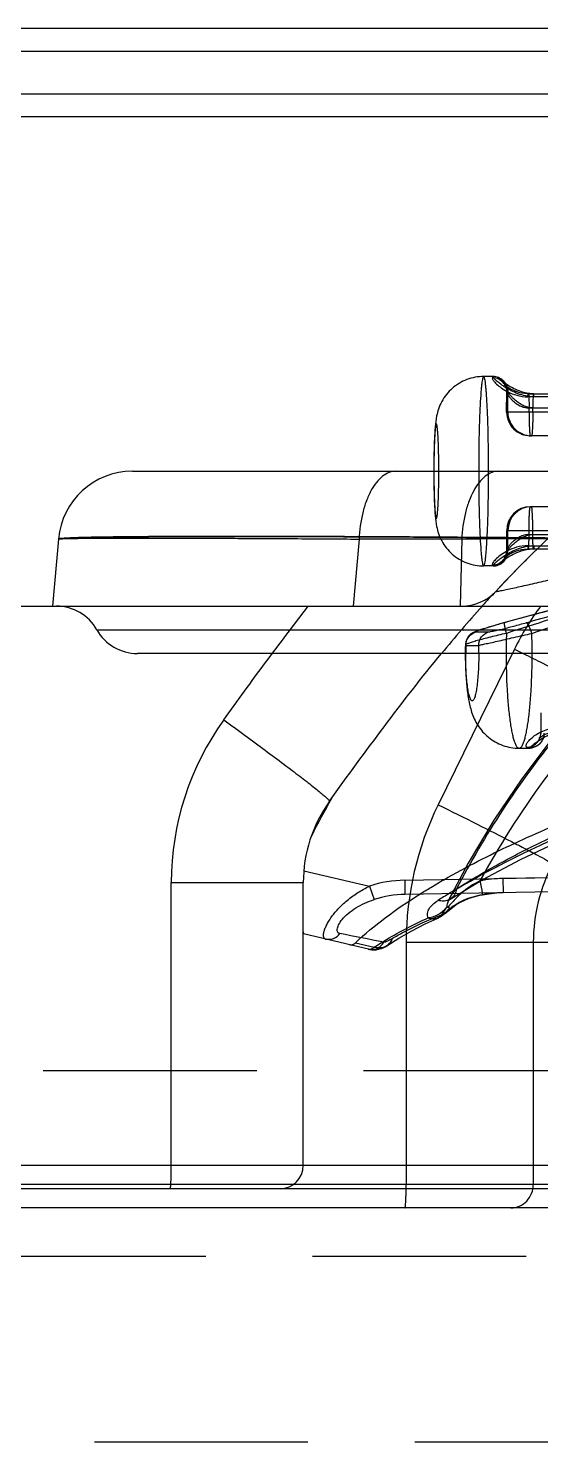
# Model space of a CAD drawing. Header units: millimetres. Extents: x 28656 to 29764, y -21384 to -20601.
# Drawn here: x 29164.76 to 29175.79, y -21167.29 to -21136.84 of the extents above; entities that cross this region are included whole.
import ezdxf

# ---------------------------------------------------------------- set-up
doc = ezdxf.new("R2010")
doc.units = ezdxf.units.MM
doc.header["$LTSCALE"] = 8
doc.linetypes.add('HIDDEN', pattern=[0.375, 0.25, -0.125])
doc.layers.add('Cav-cor', color=30, linetype='Continuous')
doc.layers.add('WT', color=4, linetype='Continuous')
doc.layers.add('dim', color=3, linetype='Continuous', lineweight=15)

# ---------------------------------------------------------------- blocks, each defined once
blk = doc.blocks.new('20160903.083224')
at = {"layer": 'Cav-cor', "color": 241}
for p, q in [((-80.907, 18.138), (-37.069, 18.138)), ((-36.569, 17.638), (-80.907, 17.638)), ((-80.907, 16.728), (-35.907, 16.728)), ((-35.407, 16.228), (-80.907, 16.228)), ((-49.418, 10.635), (-49.622, 10.635)), ((-49.418, 10.635), (-49.434, 10.613)), ((-49.403, 10.613), (-49.418, 10.635)), ((-49.131, 10.353), (-49.127, 10.316)), ((-49.116, 10.411), (-49.116, 10.411)), ((-49.116, 10.411), (-49.099, 10.31)), ((-49.127, 10.316), (-49.127, 10.303)), ((-49.126, 10.31), (-49.127, 10.302)), ((-49.127, 9.87), (-49.126, 10.31)), ((-49.099, 9.87), (-49.099, 10.31)), ((-29.193, 10.199), (-48.669, 10.199)), ((-48.66, 10.264), (-28.287, 10.265)), ((-27.708, 9.87), (-49.127, 9.87)), ((-48.644, 9.958), (-28.271, 9.959)), ((-48.644, 9.87), (-48.644, 9.958)), ((-48.563, 9.87), (-48.563, 9.958)), ((-28.218, 9.36), (-48.617, 9.36)), ((-57.186, 8.595), (-25.722, 8.595)), ((-28.218, 7.83), (-48.617, 7.83)), ((-49.127, 7.32), (-27.708, 7.32)), ((-49.126, 6.88), (-49.126, 7.32)), ((-49.099, 6.88), (-49.099, 7.32)), ((-48.644, 7.231), (-48.644, 7.32)), ((-48.563, 7.231), (-48.563, 7.32)), ((-58.78, 7.134), (-58.907, 5.688)), ((-52.305, 7.134), (-52.431, 5.688)), ((-50.093, 7.134), (-52.305, 7.134)), ((-50.093, 7.134), (-50.127, 5.688)), ((-48.644, 7.231), (-28.191, 7.231)), ((-49.17, 6.741), (-49.177, 6.733)), ((-49.127, 6.873), (-49.132, 6.834)), ((-49.127, 6.887), (-49.126, 6.88)), ((-49.127, 6.886), (-49.127, 6.873)), ((-49.116, 6.778), (-49.099, 6.88)), ((-49.116, 6.778), (-49.116, 6.778)), ((-49.104, 6.868), (-49.099, 6.88)), ((-48.669, 6.99), (-28.165, 6.99)), ((-48.66, 6.925), (-28.175, 6.925)), ((-49.418, 6.555), (-49.622, 6.555)), ((-49.434, 6.577), (-49.418, 6.555)), ((-49.418, 6.555), (-49.403, 6.577)), ((-60.432, 5.688), (18.619, 5.688)), ((-57.951, 5.178), (-47.865, 5.178)), ((-57.951, 5.178), (-47.865, 5.178)), ((-49.571, 5.218), (-49.63, 5.2)), ((-49.502, 5.239), (-49.571, 5.218)), ((-49.425, 5.261), (-49.502, 5.239)), ((-49.339, 5.286), (-49.425, 5.261)), ((-49.245, 5.312), (-49.339, 5.286)), ((-49.171, 5.332), (-49.17, 5.333)), ((-49.783, 5.137), (-49.506, 5.137)), ((-29.398, 4.668), (-57.08, 4.668)), ((-48.96, 4.762), (-50.602, 1.409)), ((-50.016, 4.851), (-50.006, 4.842)), ((-50.006, 4.842), (-49.729, 4.842)), ((-48.96, 4.762), (-48.768, 4.668)), ((-48.392, 3.393), (-48.392, 2.974)), ((-48.857, 2.628), (-48.655, 2.628)), ((-48.655, 2.628), (-48.697, 2.65)), ((-48.614, 2.65), (-48.655, 2.628)), ((-56.35, -6.362), (-56.35, -0.266)), ((-56.35, -0.266), (-53.507, -0.266)), ((-53.507, -6.362), (-53.507, -0.266)), ((-53.496, -0.01), (-52.078, -0.343)), ((-51.322, -0.214), (-43.819, -0.083)), ((-51.322, -0.214), (-51.317, -0.52)), ((-37.72, -0.283), (-51.317, -0.52)), ((-40.485, -0.028), (-49.208, -0.18)), ((-49.208, -0.18), (-49.203, -0.483)), ((-52.078, -0.343), (-51.982, -0.632)), ((-49.651, -0.496), (-49.645, -0.528)), ((-49.645, -0.528), (-49.645, -0.527)), ((-50.381, -0.659), (-50.364, -0.623)), ((-52.07, -1.706), (-53.5, -1.371)), ((-52.385, -1.564), (-51.977, -1.659)), ((-51.869, -1.697), (-51.862, -1.695)), ((-51.862, -1.695), (-51.868, -1.696)), ((-51.291, -1.549), (-51.291, -6.772)), ((-51.291, -1.549), (-46.489, -1.549)), ((-48.552, -1.549), (-48.552, -6.772)), ((-43.307, -6.362), (-80.907, -6.362)), ((-42.377, -6.772), (-80.907, -6.772)), ((-43.807, -6.862), (-80.907, -6.862)), ((-42.877, -7.272), (-80.907, -7.272))]:
    blk.add_line(p, q, dxfattribs=at)
for points in [[(-49.176, 10.456), (-49.177, 10.457), (-49.174, 10.453), (-49.167, 10.444)], [(-48.66, 10.264), (-48.686, 10.265), (-48.744, 10.269), (-48.803, 10.279), (-48.862, 10.293), (-48.919, 10.311), (-48.973, 10.332), (-49.021, 10.355), (-49.063, 10.377), (-49.096, 10.397), (-49.122, 10.414), (-49.143, 10.428), (-49.158, 10.44), (-49.169, 10.449), (-49.175, 10.455), (-49.176, 10.456)], [(-49.167, 10.497), (-49.167, 10.497), (-49.163, 10.493), (-49.155, 10.484), (-49.145, 10.47), (-49.134, 10.452), (-49.123, 10.429), (-49.116, 10.411)], [(-48.547, 10.264), (-48.569, 10.265), (-48.629, 10.269), (-48.692, 10.278), (-48.753, 10.292), (-48.808, 10.308), (-48.858, 10.326), (-48.903, 10.344), (-48.943, 10.362), (-48.98, 10.38), (-49.012, 10.397), (-49.042, 10.413), (-49.069, 10.429), (-49.092, 10.443), (-49.112, 10.457), (-49.129, 10.468), (-49.143, 10.478), (-49.154, 10.487), (-49.162, 10.493), (-49.167, 10.497), (-49.167, 10.497)], [(-49.167, 10.444), (-49.158, 10.429), (-49.148, 10.409), (-49.139, 10.384), (-49.131, 10.353)], [(-49.177, 6.733), (-49.174, 6.736), (-49.167, 6.742), (-49.156, 6.751), (-49.142, 6.762), (-49.123, 6.775), (-49.101, 6.79), (-49.074, 6.806), (-49.043, 6.824), (-49.006, 6.842), (-48.964, 6.861), (-48.916, 6.879), (-48.863, 6.896), (-48.804, 6.911), (-48.742, 6.92), (-48.682, 6.925), (-48.66, 6.925)], [(-49.132, 6.834), (-49.14, 6.801), (-49.151, 6.775), (-49.161, 6.755), (-49.17, 6.741)], [(-49.167, 6.692), (-49.167, 6.692), (-49.165, 6.694), (-49.158, 6.699), (-49.148, 6.707), (-49.135, 6.717), (-49.119, 6.728), (-49.099, 6.741), (-49.076, 6.756), (-49.05, 6.772), (-49.02, 6.788), (-48.987, 6.806), (-48.951, 6.824), (-48.91, 6.842), (-48.865, 6.861), (-48.815, 6.879), (-48.758, 6.896), (-48.696, 6.91), (-48.632, 6.92), (-48.571, 6.925), (-48.547, 6.925)], [(-49.116, 6.778), (-49.126, 6.754), (-49.138, 6.732), (-49.149, 6.714), (-49.159, 6.702), (-49.165, 6.694), (-49.167, 6.692)], [(-45.481, 6.327), (-45.995, 6.191), (-46.577, 6.036), (-47.19, 5.871), (-47.832, 5.697), (-48.504, 5.515), (-49.245, 5.312)], [(-49.63, 5.2), (-49.657, 5.191), (-49.682, 5.183), (-49.705, 5.176), (-49.726, 5.169), (-49.745, 5.162), (-49.763, 5.156), (-49.779, 5.15), (-49.794, 5.144), (-49.809, 5.138), (-49.824, 5.131), (-49.84, 5.123), (-49.857, 5.114), (-49.875, 5.103), (-49.895, 5.089), (-49.916, 5.071), (-49.938, 5.048), (-49.959, 5.022), (-49.978, 4.991), (-49.994, 4.957), (-50.006, 4.92), (-50.014, 4.879), (-50.016, 4.851)], [(-47.42, 3.69), (-48.143, 2.841), (-48.802, 1.972), (-49.404, 1.077), (-49.954, 0.153)], [(-50.341, -0.623), (-49.639, -0.202), (-48.831, 0.229), (-47.93, 0.658), (-46.936, 1.086), (-45.845, 1.512), (-44.657, 1.939), (-43.371, 2.369), (-42.016, 2.796)], [(-48.432, 2.84), (-48.432, 2.839), (-48.431, 2.84), (-48.425, 2.846), (-48.414, 2.856), (-48.398, 2.868), (-48.376, 2.884), (-48.349, 2.9), (-48.317, 2.918), (-48.278, 2.937), (-48.234, 2.955), (-48.185, 2.971), (-48.132, 2.984), (-48.076, 2.993), (-48.019, 2.998), (-47.995, 2.998)], [(-48.392, 2.973), (-48.393, 2.958), (-48.397, 2.921), (-48.405, 2.892), (-48.414, 2.869), (-48.423, 2.853), (-48.429, 2.843), (-48.432, 2.84)], [(-48.408, 2.732), (-48.409, 2.732), (-48.408, 2.732), (-48.405, 2.735), (-48.399, 2.739), (-48.39, 2.746)], [(-48.396, 2.745), (-48.399, 2.742), (-48.405, 2.735), (-48.408, 2.732)], [(-49.954, 0.153), (-50.37, -0.633), (-50.379, -0.648), (-50.384, -0.655), (-50.385, -0.656)], [(-50.372, -0.865), (-50.321, -0.822), (-50.221, -0.749), (-50.12, -0.689), (-50.016, -0.639), (-49.912, -0.598), (-49.808, -0.565), (-49.706, -0.54), (-49.645, -0.528)], [(-49.645, -0.528), (-49.51, -0.506), (-49.34, -0.489), (-49.203, -0.483)], [(-50.556, -1.002), (-50.527, -0.983), (-50.477, -0.948), (-50.43, -0.913), (-50.386, -0.878), (-50.372, -0.865)], [(-50.385, -0.656), (-50.385, -0.655), (-50.378, -0.65), (-50.364, -0.639), (-50.34, -0.623)], [(-51.707, -1.626), (-51.452, -1.464), (-51.171, -1.304), (-50.885, -1.158), (-50.622, -1.037)], [(-52.07, -1.706), (-52.033, -1.713), (-51.999, -1.715), (-51.967, -1.715), (-51.939, -1.712), (-51.915, -1.708), (-51.895, -1.704), (-51.88, -1.7), (-51.869, -1.697)]]:
    blk.add_lwpolyline(points, dxfattribs=at)
for centre, radius, start, end in [((-49.434, 10.303), 0.309, 36.1516, 90.0074), ((-49.432, 10.305), 0.307, 30.589, 36.0873), ((-49.429, 10.307), 0.303, 23.0562, 30.5943), ((-49.427, 10.308), 0.301, 19.0407, 23.0324), ((-48.581, 11.33), 1.147, 241.4051, 242.7635), ((-49.419, 10.308), 0.293, 0.4461, 1.3474), ((-48.617, 9.87), 0.51, 180.0001, 269.9999), ((-48.59, 9.869), 0.51, 179.958, 269.958), ((-48.623, 9.866), 0.502, 202.0995, 202.6943), ((-48.619, 9.866), 0.506, 224.4542, 225.521), ((-48.62, 9.861), 0.501, 247.1589, 248.0332), ((-57.186, 6.995), 1.6, 90, 175), ((-48.616, 7.32), 0.51, 90.0452, 180.0387), ((-48.59, 7.32), 0.51, 90.0452, 180.0387), ((-32.52, -9.468), 22.868, 130.845, 134.0719), ((-46.856, -1099.434), 1106.573, 89.832363, 90.167637), ((-46.856, -1023.073), 1030.212, 89.819937, 90.180063), ((-58.368, -1170.474), 1177.675, 89.389984, 89.550432), ((-49.434, 6.886), 0.309, 269.993, 323.8546), ((-30.836, -11.205), 25.287, 134.0754, 137.1045), ((-49.432, 6.884), 0.307, 323.919, 329.2721), ((-49.429, 6.882), 0.303, 329.2664, 336.9396), ((-49.427, 6.882), 0.301, 336.964, 340.9604), ((-48.579, 5.855), 1.152, 117.6812, 118.5512), ((-49.419, 6.882), 0.293, 358.6304, 359.5537), ((-49.136, 6.886), 0.0361, 328.2647, 330.8568), ((-50.094, 6.688), 1, 269.9999, 317.0761), ((-29.353, -12.6), 27.324, 137.0791, 137.9748), ((-58.823, 4.688), 1, 29.3406, 90), ((-27.271, -14.456), 30.112, 138.0036, 140.5643), ((103.693, -552.979), 578.86, 105.178327, 105.312099), ((-43.618, 2.141), 5.95, 143.4117, 153.8667), ((-198.112, 542.215), 557.284, 285.5512, 285.68691), ((-168.951, 372.323), 386.444, 288.14823, 288.42487), ((-57.08, 5.668), 1, 209.3406, 270), ((-34.697, 4.671), 14.441, 178.2871, 180.0127), ((-63.183, 4.668), 14.606, 359.9971, 1.7031), ((-41.676, 4.668), 8.342, 178.7458, 180.0033), ((-42.719, 4.669), 7.289, 178.6352, 180.0064), ((-57.016, 4.669), 7.289, 359.9936, 1.3648), ((-50.35, -0.266), 6, 144.2693, 180), ((-33.566, -9.378), 22.205, 150.5319, 152.9009), ((-50.507, -0.266), 3, 144.2692, 180), ((-44.572, -1.555), 6.719, 153.8246, 179.9529), ((-51.276, -2.777), 2.563, 91.0291, 108.2277), ((-48.859, -1.934), 1.901, 116.2734, 130.9508), ((-49.157, -3.161), 2.982, 90.9863, 100.503), ((71.879, 22.358), 123.66, 190.5247, 190.65039), ((-51.276, -2.801), 2.281, 91.0195, 108.0282), ((-41.387, -15.227), 17.245, 121.3755, 122.2929), ((-41.263, -15.43), 17.483, 121.0173, 121.3779), ((-49.156, -3.241), 2.757, 90.9807, 100.2143), ((-50.485, -0.393), 0.272, 291.0312, 295.8697), ((-50.484, -0.396), 0.268, 295.8785, 297.5083), ((-50.482, -0.398), 0.266, 297.5055, 302.2847), ((-50.827, -0.569), 0.511, 293.6526, 302.0736), ((-144.642, -465.366), 473.02, 78.6777, 78.79432), ((-51.995, -1.225), 0.486, 256.8038, 258.5622), ((-52.081, -1.591), 0.11, 256.8244, 264.726), ((-51.993, -1.211), 0.499, 258.5646, 261.0159), ((-51.991, -1.198), 0.514, 283.8978, 303.6273), ((-51.873, -1.34), 0.334, 272.3499, 273.696), ((-54.007, -6.362), 0.5, 270, 0)]:
    blk.add_arc(centre, radius, start, end, dxfattribs=at)
for points, knots in [([(-49.622, 10.635), (-49.744, 10.635), (-49.991, 10.59), (-50.311, 10.398), (-50.503, 10.156), (-50.596, 9.943), (-50.645, 9.759), (-50.67, 9.54), (-50.685, 9.264), (-50.694, 8.945), (-50.695, 8.716), (-50.695, 8.595)], [0, 0, 0, 0, 0.139966, 0.279795, 0.41854, 0.485581, 0.544351, 0.635511, 0.737112, 0.861551, 1, 1, 1, 1]), ([(-49.622, 10.635), (-49.627, 10.635), (-49.637, 10.619), (-49.645, 10.59), (-49.655, 10.54), (-49.664, 10.474), (-49.673, 10.388), (-49.686, 10.241), (-49.699, 10.019), (-49.712, 9.713), (-49.722, 9.365), (-49.728, 8.987), (-49.729, 8.727), (-49.729, 8.595)], [0, 0, 0, 0, 0.007001, 0.022203, 0.046454, 0.079704, 0.121731, 0.172134, 0.296173, 0.447145, 0.619252, 0.80595, 1, 1, 1, 1]), ([(-49.515, 8.595), (-49.515, 8.727), (-49.517, 8.988), (-49.523, 9.365), (-49.532, 9.714), (-49.545, 10.019), (-49.558, 10.241), (-49.571, 10.388), (-49.58, 10.474), (-49.589, 10.541), (-49.6, 10.59), (-49.607, 10.619), (-49.617, 10.635), (-49.622, 10.635)], [0, 0, 0, 0, 0.194109, 0.380873, 0.552953, 0.703901, 0.827912, 0.878301, 0.920316, 0.953564, 0.977802, 0.993005, 1, 1, 1, 1]), ([(-49.434, 10.613), (-49.436, 10.606), (-49.435, 10.589), (-49.422, 10.562), (-49.399, 10.53), (-49.349, 10.476), (-49.261, 10.402), (-49.178, 10.349), (-49.13, 10.323)], [0, 0, 0, 0, 0.047194, 0.114157, 0.205158, 0.320444, 0.619233, 1, 1, 1, 1]), ([(-49.116, 10.411), (-49.124, 10.434), (-49.148, 10.486), (-49.207, 10.56), (-49.302, 10.62), (-49.379, 10.635), (-49.418, 10.635)], [0, 0, 0, 0, 0.177559, 0.424336, 0.707337, 1, 1, 1, 1]), ([(-48.538, 10.199), (-48.598, 10.199), (-48.717, 10.212), (-48.882, 10.26), (-49.026, 10.325), (-49.148, 10.395), (-49.247, 10.462), (-49.322, 10.522), (-49.37, 10.566), (-49.393, 10.595), (-49.401, 10.607), (-49.403, 10.613)], [0, 0, 0, 0, 0.184537, 0.360461, 0.521484, 0.664508, 0.786801, 0.885403, 0.957128, 0.982183, 1, 1, 1, 1]), ([(-49.403, 10.613), (-49.341, 10.613), (-49.216, 10.574), (-49.137, 10.469), (-49.116, 10.411)], [0, 0, 0, 0, 0.501722, 1, 1, 1, 1]), ([(-49.127, 10.303), (-49.127, 10.29), (-49.115, 10.261), (-49.087, 10.216), (-49.045, 10.164), (-48.99, 10.108), (-48.922, 10.054), (-48.841, 10.004), (-48.747, 9.968), (-48.679, 9.958), (-48.644, 9.958)], [0, 0, 0, 0, 0.059251, 0.145821, 0.254743, 0.380795, 0.52033, 0.67118, 0.831906, 1, 1, 1, 1]), ([(-49.099, 10.31), (-49.102, 10.317), (-49.113, 10.34), (-49.124, 10.317), (-49.126, 10.31)], [0, 0, 0, 0, 0.5, 1, 1, 1, 1]), ([(-49.106, 10.31), (-49.043, 10.277), (-48.901, 10.22), (-48.749, 10.199), (-48.669, 10.199)], [0, 0, 0, 0, 0.471098, 1, 1, 1, 1]), ([(-48.563, 9.958), (-48.6, 9.958), (-48.673, 9.969), (-48.772, 10.007), (-48.859, 10.059), (-48.933, 10.116), (-48.996, 10.173), (-49.046, 10.226), (-49.08, 10.27), (-49.097, 10.298), (-49.099, 10.31)], [0, 0, 0, 0, 0.16497, 0.325204, 0.477114, 0.618586, 0.746783, 0.857502, 0.944252, 1, 1, 1, 1]), ([(-48.669, 10.199), (-48.669, 10.208), (-48.668, 10.224), (-48.665, 10.246), (-48.663, 10.256), (-48.661, 10.264), (-48.66, 10.264)], [0, 0, 0, 0, 0.419204, 0.731036, 0.925061, 1, 1, 1, 1]), ([(-48.66, 10.264), (-48.659, 10.264), (-48.657, 10.262), (-48.656, 10.258), (-48.655, 10.25), (-48.653, 10.235), (-48.65, 10.21), (-48.648, 10.172), (-48.646, 10.126), (-48.644, 10.054), (-48.644, 9.997), (-48.644, 9.958)], [0, 0, 0, 0, 0.006994, 0.022167, 0.04646, 0.079793, 0.172134, 0.296001, 0.446892, 0.619262, 1, 1, 1, 1]), ([(-48.547, 10.264), (-48.548, 10.264), (-48.55, 10.262), (-48.551, 10.258), (-48.552, 10.25), (-48.554, 10.235), (-48.557, 10.21), (-48.559, 10.172), (-48.561, 10.126), (-48.563, 10.054), (-48.563, 9.997), (-48.563, 9.958)], [0, 0, 0, 0, 0.006994, 0.022167, 0.04646, 0.079792, 0.172134, 0.296001, 0.446892, 0.619262, 1, 1, 1, 1]), ([(-48.538, 10.199), (-48.538, 10.208), (-48.539, 10.224), (-48.542, 10.246), (-48.544, 10.256), (-48.546, 10.264), (-48.547, 10.264)], [0, 0, 0, 0, 0.419154, 0.730968, 0.925013, 1, 1, 1, 1]), ([(-38.661, 9.82), (-39.849, 9.272), (-41.589, 8.35), (-43.769, 6.899), (-45.321, 5.693), (-46.769, 4.363), (-48.085, 2.902), (-49.243, 1.313), (-49.904, 0.18), (-50.205, -0.401)], [0, 0, 0, 0, 0.24993, 0.374945, 0.499961, 0.624979, 0.749979, 0.874996, 1, 1, 1, 1]), ([(-48.644, 9.87), (-48.644, 9.837), (-48.643, 9.772), (-48.642, 9.677), (-48.639, 9.59), (-48.636, 9.514), (-48.632, 9.451), (-48.628, 9.408), (-48.625, 9.383), (-48.622, 9.371), (-48.621, 9.364), (-48.618, 9.36), (-48.617, 9.36)], [0, 0, 0, 0, 0.193985, 0.380907, 0.552995, 0.703891, 0.827931, 0.920321, 0.953579, 0.977799, 0.992995, 1, 1, 1, 1]), ([(-48.563, 9.87), (-48.563, 9.837), (-48.564, 9.772), (-48.565, 9.677), (-48.568, 9.59), (-48.571, 9.514), (-48.575, 9.451), (-48.579, 9.408), (-48.582, 9.383), (-48.585, 9.371), (-48.586, 9.364), (-48.589, 9.36), (-48.59, 9.36)], [0, 0, 0, 0, 0.193985, 0.380907, 0.552995, 0.703891, 0.827931, 0.920321, 0.953579, 0.977799, 0.992995, 1, 1, 1, 1]), ([(-50.587, 8.595), (-50.587, 8.661), (-50.588, 8.791), (-50.591, 8.98), (-50.596, 9.154), (-50.601, 9.287), (-50.607, 9.381), (-50.611, 9.44), (-50.615, 9.491), (-50.62, 9.534), (-50.624, 9.568), (-50.629, 9.59), (-50.633, 9.603), (-50.635, 9.61), (-50.641, 9.617), (-50.646, 9.61), (-50.649, 9.603), (-50.653, 9.59), (-50.657, 9.568), (-50.662, 9.534), (-50.666, 9.491), (-50.671, 9.44), (-50.675, 9.381), (-50.68, 9.287), (-50.686, 9.154), (-50.69, 8.98), (-50.693, 8.791), (-50.694, 8.661), (-50.694, 8.595)], [0, 0, 0, 0, 0.097057, 0.190441, 0.276482, 0.351956, 0.3848, 0.413961, 0.439154, 0.46016, 0.476782, 0.488898, 0.493259, 0.496507, 0.500002, 0.503504, 0.506752, 0.511117, 0.523243, 0.539869, 0.560883, 0.586084, 0.61525, 0.648104, 0.723587, 0.809637, 0.902981, 1, 1, 1, 1]), ([(-51.508, 8.595), (-51.558, 8.595), (-51.663, 8.574), (-51.809, 8.487), (-51.941, 8.35), (-52.058, 8.169), (-52.156, 7.949), (-52.26, 7.605), (-52.296, 7.325), (-52.305, 7.134)], [0, 0, 0, 0, 0.083595, 0.174994, 0.279396, 0.398893, 0.533183, 0.680327, 1, 1, 1, 1]), ([(-50.695, 8.595), (-50.695, 8.474), (-50.694, 8.244), (-50.685, 7.926), (-50.67, 7.649), (-50.645, 7.43), (-50.596, 7.246), (-50.503, 7.033), (-50.311, 6.792), (-49.991, 6.6), (-49.744, 6.555), (-49.622, 6.555)], [0, 0, 0, 0, 0.138466, 0.262917, 0.364521, 0.455694, 0.514471, 0.581511, 0.72024, 0.860034, 1, 1, 1, 1]), ([(-50.694, 8.595), (-50.694, 8.528), (-50.693, 8.398), (-50.69, 8.209), (-50.686, 8.035), (-50.68, 7.903), (-50.675, 7.809), (-50.671, 7.749), (-50.666, 7.698), (-50.662, 7.655), (-50.657, 7.622), (-50.653, 7.6), (-50.649, 7.586), (-50.646, 7.58), (-50.641, 7.572), (-50.635, 7.58), (-50.633, 7.586), (-50.629, 7.6), (-50.624, 7.622), (-50.62, 7.655), (-50.615, 7.698), (-50.611, 7.749), (-50.607, 7.809), (-50.601, 7.903), (-50.596, 8.035), (-50.591, 8.209), (-50.588, 8.398), (-50.587, 8.528), (-50.587, 8.595)], [0, 0, 0, 0, 0.09705, 0.190426, 0.276467, 0.35194, 0.384785, 0.413946, 0.43914, 0.460148, 0.476771, 0.488891, 0.493255, 0.496502, 0.5, 0.503498, 0.506746, 0.511109, 0.523229, 0.539852, 0.56086, 0.586054, 0.615215, 0.64806, 0.723533, 0.809574, 0.90295, 1, 1, 1, 1]), ([(-49.296, 8.595), (-49.346, 8.595), (-49.452, 8.574), (-49.597, 8.487), (-49.73, 8.35), (-49.846, 8.169), (-49.944, 7.949), (-50.048, 7.605), (-50.085, 7.325), (-50.093, 7.134)], [0, 0, 0, 0, 0.083595, 0.174994, 0.279396, 0.398893, 0.533183, 0.680327, 1, 1, 1, 1]), ([(-49.729, 8.595), (-49.729, 8.462), (-49.728, 8.202), (-49.722, 7.824), (-49.712, 7.476), (-49.699, 7.171), (-49.686, 6.949), (-49.673, 6.801), (-49.664, 6.716), (-49.655, 6.649), (-49.645, 6.599), (-49.637, 6.571), (-49.627, 6.555), (-49.622, 6.555)], [0, 0, 0, 0, 0.194109, 0.380867, 0.552951, 0.7039, 0.827911, 0.878301, 0.920317, 0.953563, 0.977804, 0.993004, 1, 1, 1, 1]), ([(-49.622, 6.555), (-49.617, 6.555), (-49.607, 6.571), (-49.6, 6.599), (-49.589, 6.649), (-49.58, 6.716), (-49.571, 6.801), (-49.558, 6.949), (-49.545, 7.171), (-49.532, 7.476), (-49.523, 7.824), (-49.517, 8.202), (-49.515, 8.462), (-49.515, 8.595)], [0, 0, 0, 0, 0.006996, 0.022196, 0.046437, 0.079683, 0.121699, 0.172089, 0.2961, 0.447049, 0.619134, 0.805891, 1, 1, 1, 1]), ([(-48.644, 7.32), (-48.644, 7.353), (-48.643, 7.418), (-48.642, 7.512), (-48.639, 7.599), (-48.636, 7.676), (-48.632, 7.738), (-48.628, 7.781), (-48.625, 7.806), (-48.622, 7.819), (-48.621, 7.826), (-48.618, 7.83), (-48.617, 7.83)], [0, 0, 0, 0, 0.193747, 0.380858, 0.553044, 0.703917, 0.827849, 0.920332, 0.953554, 0.977772, 0.99299, 1, 1, 1, 1]), ([(-48.563, 7.32), (-48.563, 7.353), (-48.564, 7.418), (-48.565, 7.512), (-48.568, 7.599), (-48.571, 7.676), (-48.575, 7.738), (-48.579, 7.781), (-48.582, 7.806), (-48.585, 7.819), (-48.586, 7.826), (-48.589, 7.83), (-48.59, 7.83)], [0, 0, 0, 0, 0.193747, 0.380858, 0.553044, 0.703917, 0.827849, 0.920332, 0.953554, 0.977772, 0.99299, 1, 1, 1, 1]), ([(-45.83, 7.134), (-46.672, 7.143), (-47.925, 7.155), (-49.577, 7.168), (-50.77, 7.176), (-51.915, 7.183), (-53.002, 7.188), (-54.02, 7.19), (-54.958, 7.191), (-55.809, 7.191), (-56.564, 7.188), (-57.129, 7.184), (-57.527, 7.18), (-57.784, 7.177), (-58.013, 7.173), (-58.212, 7.169), (-58.381, 7.164), (-58.52, 7.159), (-58.617, 7.154), (-58.679, 7.15), (-58.714, 7.147), (-58.742, 7.144), (-58.762, 7.141), (-58.773, 7.139), (-58.78, 7.136), (-58.78, 7.134)], [0, 0, 0, 0, 0.195047, 0.290227, 0.38262, 0.471334, 0.555511, 0.634334, 0.707039, 0.772922, 0.831349, 0.881758, 0.903804, 0.923672, 0.941316, 0.956697, 0.969777, 0.98053, 0.988932, 0.992246, 0.994968, 0.997097, 0.998634, 0.999588, 1, 1, 1, 1]), ([(-58.78, 7.134), (-58.78, 7.136), (-58.775, 7.138), (-58.767, 7.14), (-58.753, 7.143), (-58.724, 7.147), (-58.674, 7.151), (-58.598, 7.155), (-58.5, 7.16), (-58.382, 7.164), (-58.242, 7.168), (-58.081, 7.171), (-57.899, 7.175), (-57.617, 7.179), (-57.216, 7.183), (-56.677, 7.187), (-56.065, 7.19), (-55.384, 7.191), (-54.638, 7.191), (-53.833, 7.19), (-52.657, 7.186), (-51.082, 7.179), (-49.795, 7.17), (-49.127, 7.165)], [0, 0, 0, 0, 0.000421, 0.001333, 0.002788, 0.004795, 0.010475, 0.018378, 0.028495, 0.040815, 0.055317, 0.07198, 0.090778, 0.111679, 0.159656, 0.215595, 0.279126, 0.349823, 0.427211, 0.510766, 0.599922, 0.792589, 1, 1, 1, 1]), ([(-58.78, 7.134), (-58.78, 7.135), (-58.777, 7.136), (-58.772, 7.137), (-58.763, 7.138), (-58.751, 7.139), (-58.735, 7.14), (-58.707, 7.142), (-58.664, 7.144), (-58.602, 7.146), (-58.526, 7.147), (-58.436, 7.149), (-58.334, 7.15), (-58.217, 7.151), (-58.036, 7.153), (-57.776, 7.154), (-57.427, 7.155), (-57.028, 7.156), (-56.581, 7.155), (-56.088, 7.154), (-55.552, 7.153), (-54.755, 7.149), (-53.668, 7.143), (-52.774, 7.138), (-52.305, 7.134)], [0, 0, 0, 0, 0.000347, 0.001188, 0.002553, 0.004446, 0.006871, 0.009827, 0.017329, 0.026948, 0.038676, 0.0525, 0.068406, 0.086378, 0.106398, 0.152493, 0.206497, 0.26818, 0.337277, 0.413494, 0.496502, 0.585946, 0.782573, 1, 1, 1, 1]), ([(-48.644, 7.231), (-48.679, 7.231), (-48.748, 7.222), (-48.842, 7.185), (-48.922, 7.136), (-48.99, 7.081), (-49.045, 7.025), (-49.087, 6.973), (-49.115, 6.928), (-49.127, 6.899), (-49.127, 6.887)], [0, 0, 0, 0, 0.168195, 0.32899, 0.479896, 0.619473, 0.745544, 0.854399, 0.940869, 1, 1, 1, 1]), ([(-49.099, 6.88), (-49.097, 6.892), (-49.08, 6.919), (-49.046, 6.964), (-48.996, 7.016), (-48.933, 7.073), (-48.859, 7.13), (-48.772, 7.182), (-48.673, 7.221), (-48.6, 7.231), (-48.563, 7.231)], [0, 0, 0, 0, 0.055747, 0.142494, 0.253204, 0.381397, 0.522866, 0.674782, 0.835022, 1, 1, 1, 1]), ([(-48.66, 6.925), (-48.659, 6.925), (-48.657, 6.927), (-48.655, 6.935), (-48.653, 6.952), (-48.65, 6.98), (-48.648, 7.017), (-48.646, 7.063), (-48.644, 7.135), (-48.644, 7.192), (-48.644, 7.231)], [0, 0, 0, 0, 0.006996, 0.022169, 0.079771, 0.172114, 0.295984, 0.446879, 0.619253, 1, 1, 1, 1]), ([(-48.547, 6.925), (-48.548, 6.925), (-48.55, 6.927), (-48.552, 6.935), (-48.554, 6.952), (-48.557, 6.98), (-48.559, 7.017), (-48.561, 7.063), (-48.563, 7.135), (-48.563, 7.192), (-48.563, 7.231)], [0, 0, 0, 0, 0.006995, 0.022168, 0.079769, 0.172113, 0.295983, 0.446878, 0.619252, 1, 1, 1, 1]), ([(-49.129, 6.867), (-49.178, 6.841), (-49.261, 6.788), (-49.349, 6.713), (-49.399, 6.66), (-49.422, 6.628), (-49.435, 6.601), (-49.436, 6.583), (-49.434, 6.577)], [0, 0, 0, 0, 0.380847, 0.679653, 0.79491, 0.885916, 0.952882, 1, 1, 1, 1]), ([(-49.418, 6.555), (-49.379, 6.555), (-49.302, 6.569), (-49.207, 6.629), (-49.148, 6.704), (-49.124, 6.756), (-49.116, 6.778)], [0, 0, 0, 0, 0.292661, 0.575675, 0.82246, 1, 1, 1, 1]), ([(-49.403, 6.577), (-49.401, 6.582), (-49.393, 6.595), (-49.37, 6.624), (-49.322, 6.668), (-49.247, 6.727), (-49.148, 6.795), (-49.026, 6.865), (-48.882, 6.929), (-48.717, 6.978), (-48.598, 6.99), (-48.538, 6.99)], [0, 0, 0, 0, 0.017817, 0.042872, 0.114594, 0.213188, 0.335476, 0.478498, 0.639523, 0.815455, 1, 1, 1, 1]), ([(-49.403, 6.577), (-49.341, 6.577), (-49.216, 6.615), (-49.137, 6.72), (-49.116, 6.778)], [0, 0, 0, 0, 0.501722, 1, 1, 1, 1]), ([(-49.126, 6.88), (-49.125, 6.876), (-49.122, 6.869), (-49.117, 6.861), (-49.109, 6.86), (-49.107, 6.865), (-49.105, 6.867)], [0, 0, 0, 0, 0.383416, 0.622187, 0.77776, 1, 1, 1, 1]), ([(-48.669, 6.99), (-48.751, 6.99), (-48.906, 6.968), (-49.05, 6.909), (-49.114, 6.875)], [0, 0, 0, 0, 0.529908, 1, 1, 1, 1]), ([(-48.669, 6.99), (-48.669, 6.981), (-48.668, 6.965), (-48.665, 6.944), (-48.663, 6.933), (-48.661, 6.925), (-48.66, 6.925)], [0, 0, 0, 0, 0.419133, 0.730939, 0.924991, 1, 1, 1, 1]), ([(-48.538, 6.99), (-48.538, 6.981), (-48.539, 6.965), (-48.542, 6.944), (-48.544, 6.933), (-48.546, 6.925), (-48.547, 6.925)], [0, 0, 0, 0, 0.419122, 0.730926, 0.924983, 1, 1, 1, 1]), ([(-49.361, 6.007), (-49.362, 6.006), (-49.356, 6.005), (-49.351, 6.006), (-49.341, 6.007), (-49.329, 6.009), (-49.306, 6.012), (-49.272, 6.019), (-49.223, 6.028), (-49.142, 6.045), (-49.026, 6.07), (-48.872, 6.103), (-48.703, 6.141), (-48.523, 6.182), (-48.272, 6.24), (-47.948, 6.315), (-47.554, 6.408), (-47.154, 6.504), (-46.887, 6.568), (-46.753, 6.601)], [0, 0, 0, 0, 0.001414, 0.003815, 0.007385, 0.012106, 0.01794, 0.032759, 0.05139, 0.073332, 0.125205, 0.185007, 0.250276, 0.319328, 0.39102, 0.53943, 0.691619, 0.845535, 1, 1, 1, 1]), ([(-45.432, 6.272), (-45.738, 6.178), (-46.352, 5.986), (-47.586, 5.598), (-48.513, 5.301), (-49.132, 5.103)], [0, 0, 0, 0, 0.247298, 0.497706, 1, 1, 1, 1]), ([(-55.22, 3.237), (-54.923, 3.651), (-54.326, 4.475), (-53.712, 5.287), (-53.399, 5.688)], [0, 0, 0, 0, 0.500007, 1, 1, 1, 1]), ([(-49.17, 5.333), (-49.215, 5.32), (-49.302, 5.296), (-49.427, 5.26), (-49.524, 5.232), (-49.595, 5.21), (-49.64, 5.196), (-49.68, 5.183), (-49.715, 5.172), (-49.743, 5.162), (-49.762, 5.154), (-49.774, 5.149), (-49.78, 5.146), (-49.785, 5.144), (-49.788, 5.142), (-49.79, 5.14), (-49.789, 5.138), (-49.786, 5.137), (-49.784, 5.137), (-49.783, 5.137)], [0, 0, 0, 0, 0.2118, 0.412248, 0.593181, 0.673893, 0.746895, 0.811382, 0.86662, 0.912012, 0.947048, 0.96059, 0.971447, 0.979611, 0.985123, 0.988212, 0.990204, 0.993866, 1, 1, 1, 1]), ([(-49.506, 5.137), (-49.495, 5.137), (-49.464, 5.143), (-49.406, 5.154), (-49.323, 5.172), (-49.221, 5.196), (-49.103, 5.226), (-48.928, 5.271), (-48.795, 5.307), (-48.704, 5.333)], [0, 0, 0, 0, 0.040302, 0.113563, 0.217074, 0.346454, 0.496024, 0.659335, 1, 1, 1, 1]), ([(-49.132, 5.103), (-49.139, 5.132), (-49.15, 5.176), (-49.161, 5.23), (-49.168, 5.264), (-49.172, 5.291), (-49.174, 5.312), (-49.175, 5.324), (-49.173, 5.332), (-49.171, 5.332)], [0, 0, 0, 0, 0.394315, 0.565883, 0.712965, 0.832115, 0.920249, 0.975671, 1, 1, 1, 1]), ([(-48.583, 5.103), (-48.593, 5.134), (-48.613, 5.19), (-48.644, 5.262), (-48.671, 5.308), (-48.691, 5.329), (-48.7, 5.333), (-48.704, 5.333)], [0, 0, 0, 0, 0.368733, 0.676184, 0.889284, 0.956132, 1, 1, 1, 1]), ([(-49.132, 5.103), (-49.19, 5.089), (-49.305, 5.063), (-49.47, 5.023), (-49.621, 4.984), (-49.752, 4.949), (-49.86, 4.917), (-49.933, 4.894), (-49.976, 4.878), (-49.997, 4.868), (-50.01, 4.86), (-50.016, 4.854), (-50.016, 4.851)], [0, 0, 0, 0, 0.195566, 0.381775, 0.552429, 0.701688, 0.824374, 0.916283, 0.949741, 0.974623, 0.991023, 1, 1, 1, 1]), ([(-50.006, 4.842), (-50.006, 4.907), (-49.962, 5.041), (-49.845, 5.12), (-49.783, 5.137)], [0, 0, 0, 0, 0.501396, 1, 1, 1, 1]), ([(-49.729, 4.842), (-49.729, 4.907), (-49.686, 5.041), (-49.569, 5.12), (-49.506, 5.137)], [0, 0, 0, 0, 0.501397, 1, 1, 1, 1]), ([(-49.729, 4.842), (-49.714, 4.848), (-49.67, 4.858), (-49.586, 4.877), (-49.469, 4.902), (-49.323, 4.935), (-49.155, 4.972), (-48.906, 5.029), (-48.713, 5.073), (-48.583, 5.103)], [0, 0, 0, 0, 0.041567, 0.115358, 0.218745, 0.347605, 0.496557, 0.659399, 1, 1, 1, 1]), ([(-50.018, 4.668), (-50.018, 4.548), (-50.013, 4.318), (-49.991, 3.988), (-49.953, 3.686), (-49.887, 3.395), (-49.756, 3.106), (-49.528, 2.847), (-49.216, 2.669), (-48.976, 2.628), (-48.857, 2.628)], [0, 0, 0, 0, 0.135395, 0.261658, 0.3743, 0.480773, 0.599682, 0.730608, 0.864913, 1, 1, 1, 1]), ([(-49.727, 4.668), (-49.727, 4.601), (-49.729, 4.471), (-49.737, 4.282), (-49.749, 4.108), (-49.766, 3.955), (-49.784, 3.844), (-49.8, 3.771), (-49.813, 3.728), (-49.825, 3.694), (-49.838, 3.669), (-49.851, 3.653), (-49.868, 3.646), (-49.884, 3.653), (-49.897, 3.669), (-49.91, 3.694), (-49.923, 3.728), (-49.935, 3.771), (-49.952, 3.844), (-49.969, 3.955), (-49.986, 4.108), (-49.999, 4.282), (-50.006, 4.471), (-50.008, 4.601), (-50.008, 4.668)], [0, 0, 0, 0, 0.09495, 0.186439, 0.270829, 0.345082, 0.406483, 0.431691, 0.45297, 0.470211, 0.483464, 0.493028, 0.5, 0.506972, 0.516537, 0.529789, 0.547031, 0.568309, 0.593517, 0.654918, 0.729171, 0.813562, 0.90505, 1, 1, 1, 1]), ([(-49.138, 4.668), (-49.138, 4.407), (-49.129, 4.029), (-49.094, 3.548), (-49.065, 3.283), (-49.037, 3.095), (-49.015, 2.977), (-48.992, 2.874), (-48.968, 2.788), (-48.942, 2.72), (-48.914, 2.664), (-48.88, 2.628), (-48.857, 2.628)], [0, 0, 0, 0, 0.37318, 0.54213, 0.69079, 0.755765, 0.813724, 0.864175, 0.906776, 0.9413, 0.96782, 1, 1, 1, 1]), ([(-48.857, 2.628), (-48.835, 2.628), (-48.801, 2.664), (-48.773, 2.72), (-48.747, 2.788), (-48.723, 2.874), (-48.7, 2.977), (-48.678, 3.095), (-48.65, 3.283), (-48.621, 3.548), (-48.586, 4.029), (-48.577, 4.407), (-48.577, 4.668)], [0, 0, 0, 0, 0.03218, 0.0587, 0.093224, 0.135825, 0.186276, 0.244235, 0.30921, 0.45787, 0.626819, 1, 1, 1, 1]), ([(-48.768, 4.668), (-48.628, 4.599), (-48.12, 4.346), (-47.613, 4.091), (-47.247, 3.902)], [0, 0, 0, 0, 0.274868, 1, 1, 1, 1]), ([(-46.665, 3.906), (-47.259, 3.289), (-48.371, 1.976), (-49.291, 0.523), (-49.701, -0.23)], [0, 0, 0, 0, 0.500007, 1, 1, 1, 1]), ([(-55.22, 3.237), (-55.067, 3.127), (-54.768, 2.91), (-54.337, 2.593), (-53.999, 2.341), (-53.752, 2.154), (-53.587, 2.028), (-53.439, 1.914), (-53.308, 1.811), (-53.196, 1.721), (-53.104, 1.645), (-53.032, 1.584), (-52.986, 1.542), (-52.961, 1.516), (-52.949, 1.502), (-52.943, 1.493), (-52.941, 1.487), (-52.942, 1.486)], [0, 0, 0, 0, 0.196916, 0.385065, 0.55761, 0.636043, 0.708282, 0.773671, 0.831617, 0.881596, 0.923158, 0.955938, 0.979662, 0.988078, 0.994196, 0.998069, 1, 1, 1, 1]), ([(-48.697, 2.65), (-48.701, 2.654), (-48.707, 2.666), (-48.708, 2.686), (-48.702, 2.71), (-48.683, 2.748), (-48.64, 2.802), (-48.568, 2.869), (-48.47, 2.939), (-48.344, 3.003), (-48.192, 3.052), (-48.079, 3.063), (-48.021, 3.063)], [0, 0, 0, 0, 0.020628, 0.043127, 0.070495, 0.104168, 0.191897, 0.306538, 0.446388, 0.60997, 0.795888, 1, 1, 1, 1]), ([(-50.205, -0.401), (-49.926, -0.225), (-49.342, 0.121), (-48.418, 0.598), (-47.431, 1.049), (-46.027, 1.626), (-44.179, 2.284), (-42.666, 2.759), (-41.895, 2.993)], [0, 0, 0, 0, 0.110031, 0.225777, 0.346571, 0.471614, 0.731496, 1, 1, 1, 1]), ([(-48.697, 2.65), (-48.657, 2.65), (-48.577, 2.666), (-48.475, 2.733), (-48.406, 2.833), (-48.388, 2.913), (-48.387, 2.953)], [0, 0, 0, 0, 0.24945, 0.500188, 0.750816, 1, 1, 1, 1]), ([(-48.655, 2.628), (-48.604, 2.628), (-48.505, 2.651), (-48.427, 2.711), (-48.396, 2.745)], [0, 0, 0, 0, 0.531513, 1, 1, 1, 1]), ([(-48.4, 2.809), (-48.447, 2.778), (-48.51, 2.736), (-48.58, 2.681), (-48.605, 2.66), (-48.614, 2.65)], [0, 0, 0, 0, 0.632395, 0.852388, 1, 1, 1, 1]), ([(-48.614, 2.65), (-48.573, 2.65), (-48.491, 2.667), (-48.423, 2.715), (-48.396, 2.745)], [0, 0, 0, 0, 0.50153, 1, 1, 1, 1]), ([(-47.996, 3.007), (-48.036, 2.994), (-48.177, 2.94), (-48.309, 2.867), (-48.4, 2.809)], [0, 0, 0, 0, 0.280023, 1, 1, 1, 1]), ([(-48.396, 2.745), (-48.37, 2.772), (-48.329, 2.838), (-48.316, 2.915), (-48.317, 2.953)], [0, 0, 0, 0, 0.498725, 1, 1, 1, 1]), ([(-50.012, 0.054), (-49.545, 0.304), (-48.565, 0.775), (-47.032, 1.415), (-45.426, 2.029), (-44.329, 2.414), (-43.772, 2.602)], [0, 0, 0, 0, 0.235602, 0.483129, 0.738407, 1, 1, 1, 1]), ([(-50.272, -0.447), (-49.31, 0.132), (-47.735, 0.876), (-45.528, 1.722), (-44.353, 2.122), (-43.753, 2.319)], [0, 0, 0, 0, 0.474935, 0.73304, 1, 1, 1, 1]), ([(-50.602, 1.409), (-50.321, 1.271), (-49.793, 1.009), (-49.164, 0.691), (-48.731, 0.467), (-48.479, 0.334), (-48.286, 0.229), (-48.177, 0.168), (-48.134, 0.141)], [0, 0, 0, 0, 0.338474, 0.637116, 0.761707, 0.865387, 0.945496, 1, 1, 1, 1]), ([(-50.996, -0.514), (-50.918, -0.465), (-50.596, -0.266), (-50.265, -0.08), (-50.012, 0.054)], [0, 0, 0, 0, 0.243763, 1, 1, 1, 1]), ([(-48.134, 0.141), (-48.269, -0.118), (-48.48, -0.67), (-48.552, -1.256), (-48.552, -1.549)], [0, 0, 0, 0, 0.499108, 1, 1, 1, 1]), ([(-53.026, -1.482), (-53.035, -1.48), (-53.054, -1.47), (-53.069, -1.438), (-53.072, -1.396), (-53.065, -1.342), (-53.046, -1.276), (-53.015, -1.2), (-52.97, -1.116), (-52.89, -0.989), (-52.758, -0.827), (-52.562, -0.643), (-52.333, -0.476), (-52.165, -0.384), (-52.078, -0.343)], [0, 0, 0, 0, 0.017475, 0.036946, 0.062549, 0.096266, 0.138782, 0.190167, 0.249995, 0.317504, 0.471051, 0.641165, 0.819291, 1, 1, 1, 1]), ([(-52.385, -1.564), (-52.182, -1.372), (-51.732, -1.003), (-51.251, -0.675), (-50.996, -0.514)], [0, 0, 0, 0, 0.480855, 1, 1, 1, 1]), ([(-49.645, -0.527), (-49.788, -0.553), (-50.059, -0.63), (-50.299, -0.782), (-50.4, -0.871)], [0, 0, 0, 0, 0.519728, 1, 1, 1, 1]), ([(-50.105, -0.498), (-50.13, -0.52), (-50.227, -0.609), (-50.316, -0.707), (-50.377, -0.785)], [0, 0, 0, 0, 0.252275, 1, 1, 1, 1]), ([(-50.364, -0.623), (-50.344, -0.583), (-50.295, -0.506), (-50.237, -0.436), (-50.205, -0.401)], [0, 0, 0, 0, 0.483843, 1, 1, 1, 1]), ([(-50.205, -0.401), (-50.212, -0.447), (-50.241, -0.533), (-50.305, -0.6), (-50.34, -0.623)], [0, 0, 0, 0, 0.521678, 1, 1, 1, 1]), ([(-52.719, -1.363), (-52.728, -1.362), (-52.745, -1.356), (-52.773, -1.327), (-52.778, -1.279), (-52.766, -1.226), (-52.735, -1.15), (-52.663, -1.045), (-52.536, -0.92), (-52.371, -0.804), (-52.184, -0.706), (-52.05, -0.654), (-51.982, -0.632)], [0, 0, 0, 0, 0.022778, 0.044593, 0.098293, 0.13616, 0.183161, 0.305642, 0.460807, 0.635094, 0.816797, 1, 1, 1, 1]), ([(-50.815, -1.027), (-50.822, -1.012), (-50.832, -0.98), (-50.834, -0.91), (-50.798, -0.821), (-50.714, -0.728), (-50.641, -0.675), (-50.601, -0.649)], [0, 0, 0, 0, 0.107831, 0.21243, 0.433352, 0.693795, 1, 1, 1, 1]), ([(-50.406, -0.778), (-50.428, -0.812), (-50.481, -0.875), (-50.579, -0.951), (-50.692, -1.004), (-50.773, -1.023), (-50.814, -1.028)], [0, 0, 0, 0, 0.245966, 0.496919, 0.749402, 1, 1, 1, 1]), ([(-50.388, -0.646), (-50.42, -0.659), (-50.492, -0.671), (-50.565, -0.66), (-50.601, -0.649)], [0, 0, 0, 0, 0.48057, 1, 1, 1, 1]), ([(-50.555, -1.001), (-50.553, -1), (-50.549, -0.993), (-50.539, -0.98), (-50.524, -0.957), (-50.505, -0.929), (-50.482, -0.895), (-50.448, -0.845), (-50.421, -0.806), (-50.406, -0.778)], [0, 0, 0, 0, 0.026897, 0.090724, 0.189955, 0.320707, 0.476165, 0.64657, 1, 1, 1, 1]), ([(-50.533, -0.96), (-50.522, -0.954), (-50.498, -0.944), (-50.464, -0.921), (-50.431, -0.898), (-50.41, -0.879), (-50.4, -0.871)], [0, 0, 0, 0, 0.232587, 0.491385, 0.753393, 1, 1, 1, 1]), ([(-50.406, -0.778), (-50.406, -0.769), (-50.405, -0.728), (-50.392, -0.688), (-50.381, -0.659)], [0, 0, 0, 0, 0.236258, 1, 1, 1, 1]), ([(-50.406, -0.778), (-50.405, -0.784), (-50.4, -0.793), (-50.386, -0.794), (-50.38, -0.788), (-50.377, -0.785)], [0, 0, 0, 0, 0.423209, 0.649826, 1, 1, 1, 1]), ([(-50.4, -0.871), (-50.397, -0.875), (-50.384, -0.872), (-50.375, -0.868), (-50.371, -0.865)], [0, 0, 0, 0, 0.502355, 1, 1, 1, 1]), ([(-50.371, -0.865), (-50.363, -0.858), (-50.358, -0.826), (-50.371, -0.801), (-50.377, -0.785)], [0, 0, 0, 0, 0.379554, 1, 1, 1, 1]), ([(-51.977, -1.659), (-51.89, -1.602), (-51.518, -1.365), (-51.124, -1.163), (-50.815, -1.027)], [0, 0, 0, 0, 0.235501, 1, 1, 1, 1]), ([(-51.59, -1.469), (-51.511, -1.422), (-51.169, -1.232), (-50.812, -1.069), (-50.533, -0.96)], [0, 0, 0, 0, 0.234514, 1, 1, 1, 1]), ([(-50.622, -1.037), (-50.651, -1.049), (-50.718, -1.06), (-50.783, -1.042), (-50.814, -1.028)], [0, 0, 0, 0, 0.47099, 1, 1, 1, 1]), ([(-50.534, -0.961), (-50.54, -0.969), (-50.563, -1.001), (-50.596, -1.025), (-50.622, -1.037)], [0, 0, 0, 0, 0.261738, 1, 1, 1, 1]), ([(-50.534, -0.961), (-50.539, -0.967), (-50.545, -0.976), (-50.551, -0.987), (-50.554, -0.992), (-50.555, -0.997), (-50.556, -0.999), (-50.556, -1.002), (-50.555, -1.002)], [0, 0, 0, 0, 0.503099, 0.677376, 0.808568, 0.902423, 0.963882, 1, 1, 1, 1]), ([(-53.507, -1.33), (-53.507, -1.34), (-53.506, -1.353), (-53.504, -1.366), (-53.502, -1.371), (-53.5, -1.371)], [0, 0, 0, 0, 0.707667, 0.900068, 1, 1, 1, 1]), ([(-53.026, -1.482), (-52.971, -1.495), (-52.848, -1.487), (-52.753, -1.41), (-52.719, -1.363)], [0, 0, 0, 0, 0.495444, 1, 1, 1, 1]), ([(-51.868, -1.697), (-51.805, -1.681), (-51.688, -1.628), (-51.609, -1.524), (-51.59, -1.469)], [0, 0, 0, 0, 0.526236, 1, 1, 1, 1]), ([(-51.59, -1.469), (-51.607, -1.478), (-51.641, -1.499), (-51.689, -1.527), (-51.733, -1.548), (-51.763, -1.554), (-51.775, -1.551)], [0, 0, 0, 0, 0.293584, 0.575534, 0.816876, 1, 1, 1, 1]), ([(-51.59, -1.469), (-51.601, -1.501), (-51.631, -1.561), (-51.68, -1.608), (-51.707, -1.626)], [0, 0, 0, 0, 0.511808, 1, 1, 1, 1]), ([(-52.505, -1.604), (-52.486, -1.609), (-52.439, -1.606), (-52.402, -1.579), (-52.385, -1.564)], [0, 0, 0, 0, 0.463413, 1, 1, 1, 1]), ([(-52.091, -1.701), (-52.061, -1.708), (-51.999, -1.712), (-51.908, -1.686), (-51.83, -1.631), (-51.79, -1.58), (-51.775, -1.551)], [0, 0, 0, 0, 0.243771, 0.490772, 0.74289, 1, 1, 1, 1]), ([(-52.065, -1.7), (-52.058, -1.699), (-52.026, -1.692), (-51.997, -1.675), (-51.977, -1.659)], [0, 0, 0, 0, 0.226067, 1, 1, 1, 1]), ([(-51.859, -1.674), (-51.869, -1.674), (-51.909, -1.674), (-51.948, -1.667), (-51.977, -1.659)], [0, 0, 0, 0, 0.242935, 1, 1, 1, 1]), ([(-51.707, -1.626), (-51.717, -1.633), (-51.762, -1.658), (-51.813, -1.671), (-51.851, -1.673)], [0, 0, 0, 0, 0.245909, 1, 1, 1, 1]), ([(-56.376, -6.862), (-56.375, -6.862), (-56.372, -6.858), (-56.37, -6.851), (-56.368, -6.839), (-56.364, -6.814), (-56.361, -6.773), (-56.357, -6.711), (-56.354, -6.637), (-56.351, -6.551), (-56.35, -6.459), (-56.35, -6.395), (-56.35, -6.362)], [0, 0, 0, 0, 0.007002, 0.022197, 0.046438, 0.079688, 0.172089, 0.296099, 0.447037, 0.619152, 0.80585, 1, 1, 1, 1]), ([(-51.318, -7.272), (-51.316, -7.272), (-51.314, -7.268), (-51.312, -7.261), (-51.309, -7.249), (-51.306, -7.224), (-51.302, -7.183), (-51.299, -7.121), (-51.295, -7.047), (-51.293, -6.961), (-51.292, -6.869), (-51.291, -6.805), (-51.291, -6.772)], [0, 0, 0, 0, 0.007002, 0.022197, 0.046438, 0.079688, 0.172089, 0.296099, 0.447037, 0.619152, 0.80585, 1, 1, 1, 1]), ([(-49.035, -7.272), (-48.972, -7.272), (-48.844, -7.246), (-48.684, -7.134), (-48.577, -6.968), (-48.552, -6.837), (-48.552, -6.772)], [0, 0, 0, 0, 0.24593, 0.494264, 0.745958, 1, 1, 1, 1])]:
    blk.add_open_spline(points, degree=3, knots=knots, dxfattribs=at)
for points in [[(-49.143, 10.406), (-49.133, 10.377), (-49.127, 10.346), (-49.126, 10.314)], [(-49.126, 9.87), (-49.126, 9.804), (-49.113, 9.738), (-49.088, 9.677)], [(-49.087, 9.673), (-49.062, 9.613), (-49.025, 9.558), (-48.98, 9.512)], [(-48.973, 9.506), (-48.928, 9.461), (-48.873, 9.424), (-48.815, 9.4)], [(-48.807, 9.397), (-48.747, 9.373), (-48.682, 9.36), (-48.617, 9.36)], [(-47.474, 7.832), (-48.137, 7.26), (-48.764, 6.649), (-49.361, 6.007)], [(-49.143, 6.783), (-49.133, 6.813), (-49.127, 6.844), (-49.126, 6.875)], [(-52.942, 1.486), (-52.174, 2.553), (-51.379, 3.639), (-50.528, 4.672)], [(-52.091, -1.7), (-52.083, -1.701), (-52.074, -1.701), (-52.065, -1.7)], [(-52.071, -1.705), (-52.004, -1.715), (-51.934, -1.713), (-51.868, -1.697)]]:
    blk.add_open_spline(points, degree=3, dxfattribs=at)

msp = doc.modelspace()

# ---------------------------------------------------------------- linework, layer by layer
at = {"layer": 'Cav-cor', "color": 241}
msp.add_line((29143.28, -21149.289), (29263.28, -21149.289), dxfattribs=at)
at = {"layer": 'WT', "color": 125, "linetype": 'HIDDEN', "ltscale": 2.3}
for p, q in [((29151.28, -21159.289), (29253.28, -21159.289)), ((29143.28, -21163.289), (29251.28, -21163.289)), ((29159.28, -21167.289), (29247.28, -21167.289))]:
    msp.add_line(p, q, dxfattribs=at)

# ---------------------------------------------------------------- block references
at = {"layer": 'dim'}
msp.add_blockref('20160903.083224', (29224.187, -21154.977), dxfattribs=at)

doc.saveas('drawing.dxf')
